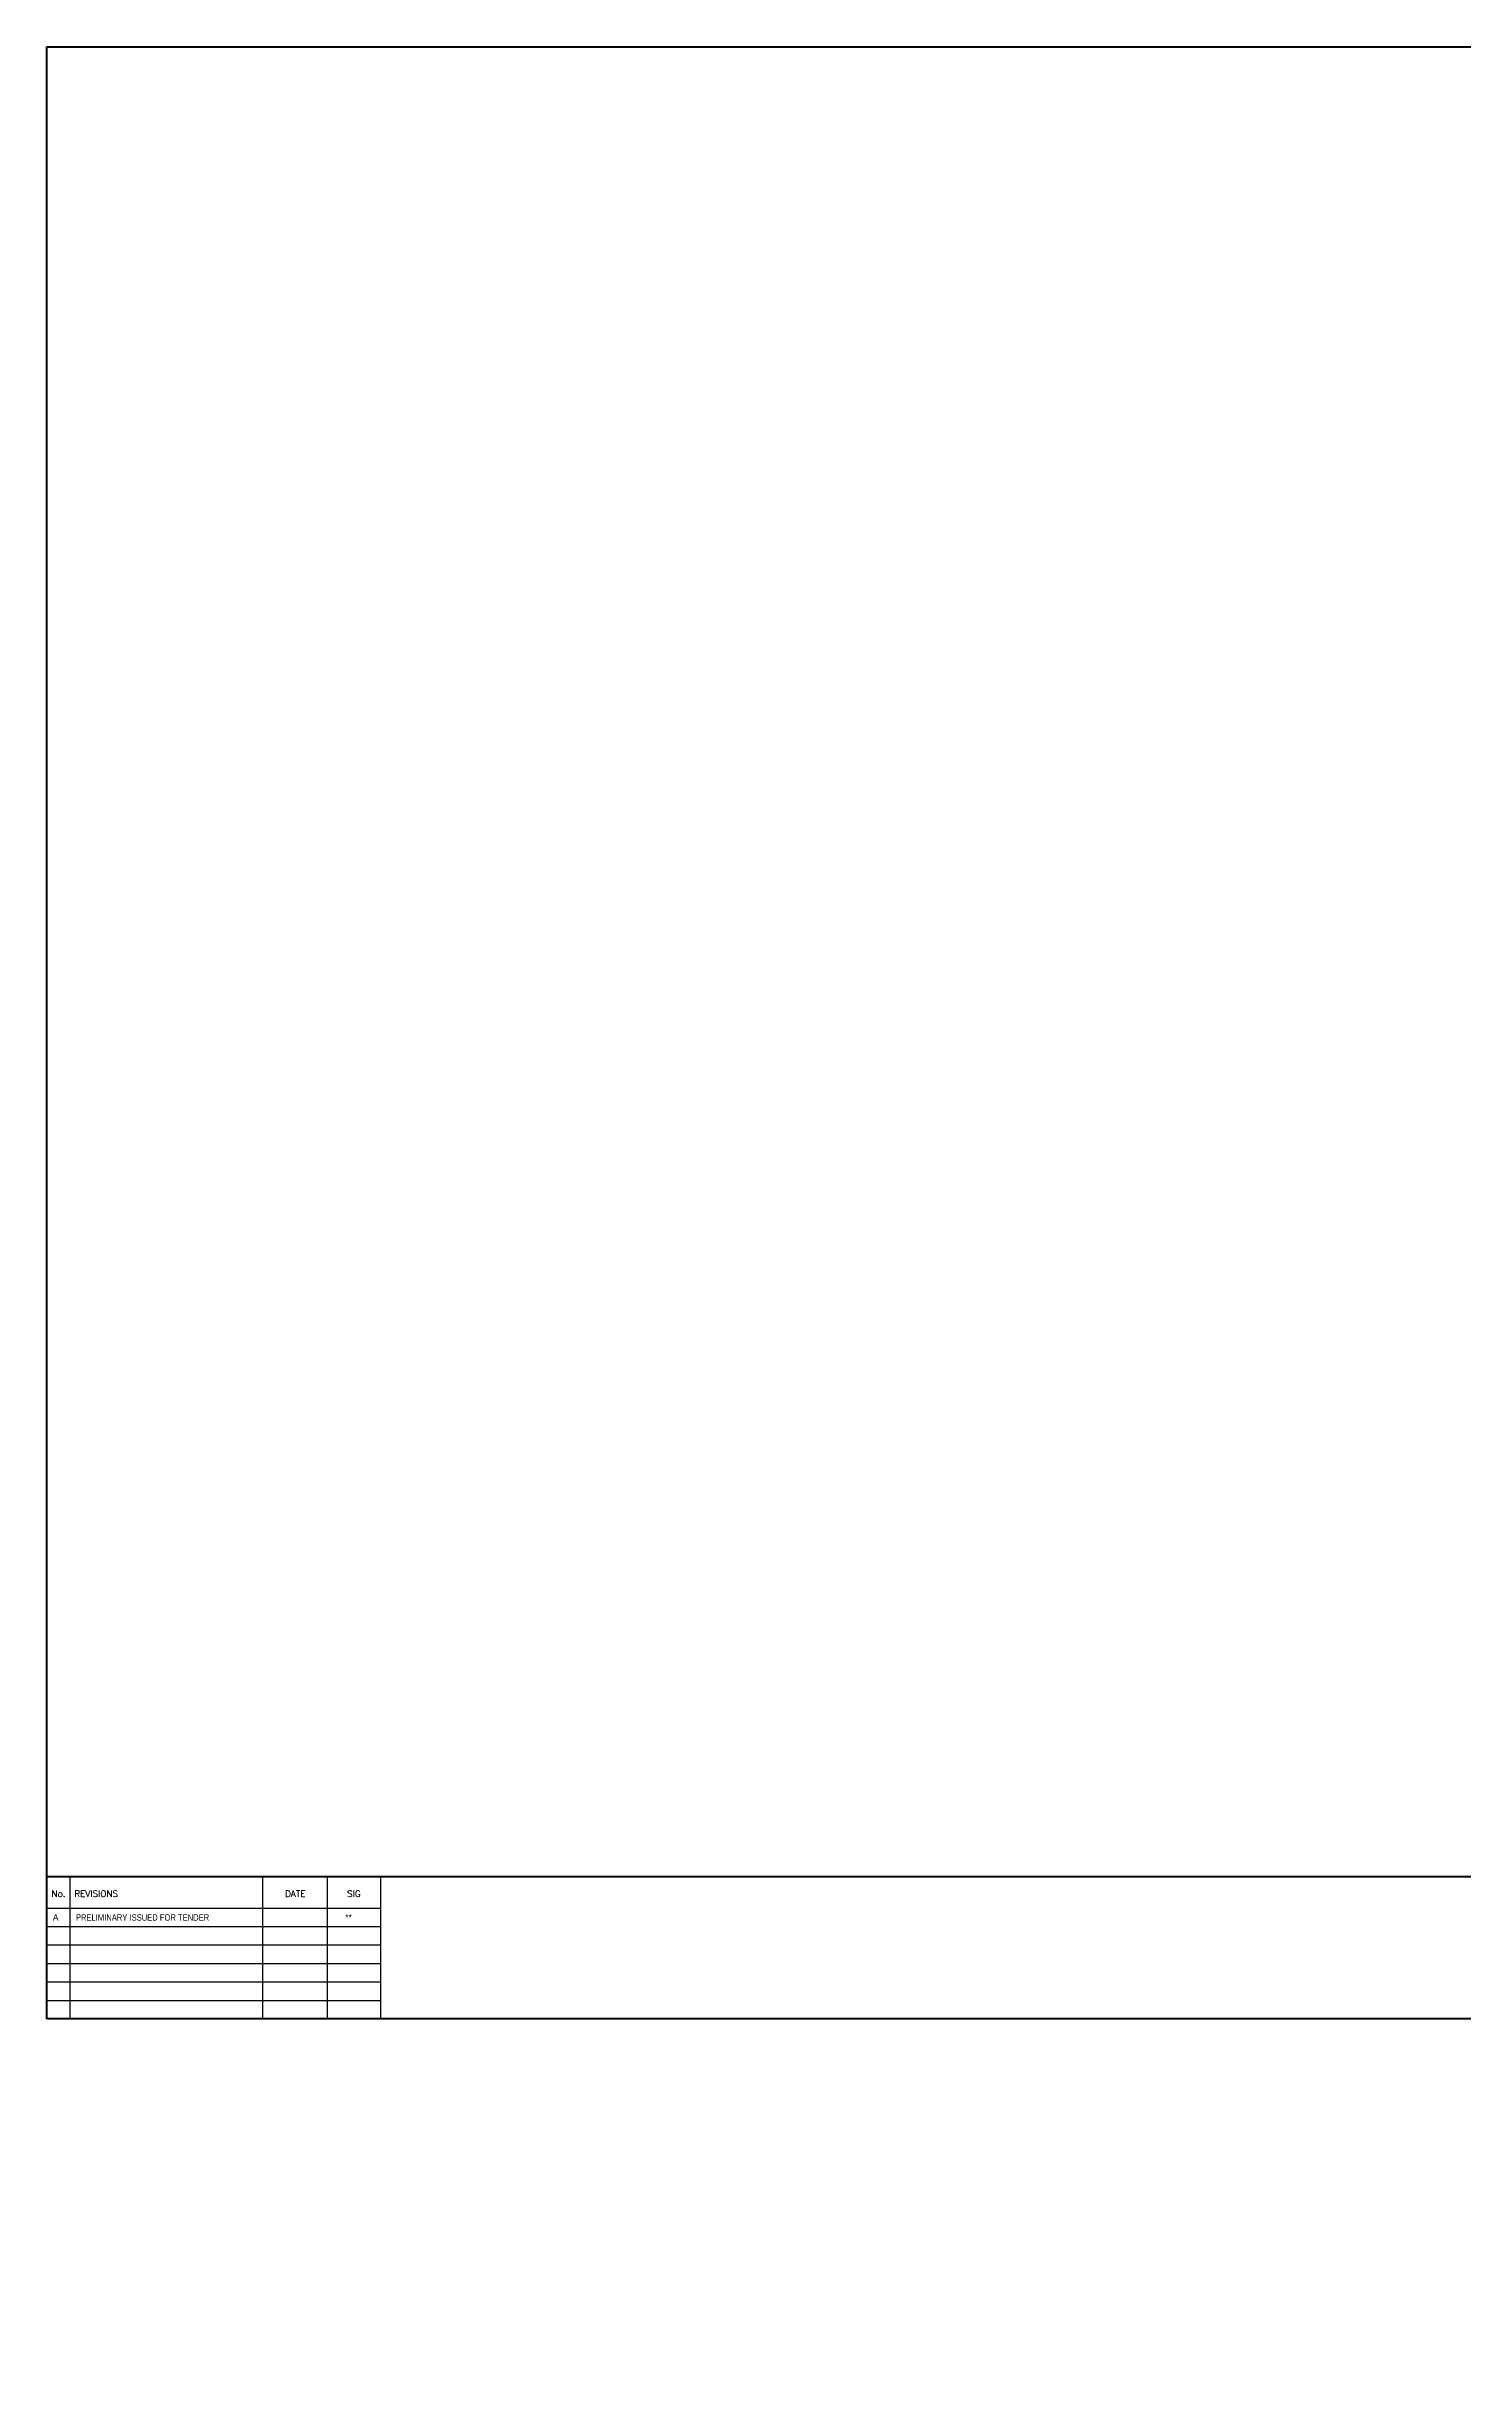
# Paper-space layout '(A0)' of a CAD drawing. Header units: millimetres. Extents: x 7 to 1172, y -160 to 804.
# Drawn here: x 7 to 589, y -160 to 804 of the extents above; entities that cross this region are included whole.
import ezdxf
from ezdxf.enums import TextEntityAlignment as Align

# ---------------------------------------------------------------- set-up
doc = ezdxf.new("R2010")
doc.units = ezdxf.units.MM
doc.layers.add('Drawing Sheet', color=7, linetype='CONTINUOUS')
doc.styles.add('ARCH', font='archd.shx', dxfattribs={"height": 250})
doc.styles.add('ROMANS', font='romans')

# ---------------------------------------------------------------- blocks, each defined once
blk = doc.blocks.new('Revisions')
at = {"layer": 'Drawing Sheet', "color": 5, "style": 'ARCH'}
for tag, p in [('01', (693.39, 209.7)), ('03', (778.76, 209.7)), ('04', (806.45, 209.7))]:
    blk.add_attdef(tag, p, '', height=2.5, dxfattribs=at)
at = {"layer": 'Drawing Sheet', "color": 5, "style": 'ARCH', "width": 0.85}
blk.add_attdef('02', (702.33, 209.7), '', height=2.5, dxfattribs=at)

psp = doc.layouts.new('(A0)')

# ---------------------------------------------------------------- linework, layer by layer
at = {"layer": 'Drawing Sheet', "lineweight": 70}
for p, q in [((6.62, 803.53), (1172.38, 803.53)), ((6.62, -7.86), (6.62, 803.53)), ((6.62, 50.68), (143.83, 50.68)), ((130.57, 50.68), (626.97, 50.68)), ((1172.38, -7.86), (6.62, -7.86))]:
    psp.add_line(p, q, dxfattribs=at)
at = {"layer": 'Drawing Sheet'}
for p, q in [((16.25, -7.86), (16.25, 50.68)), ((95.55, -7.86), (95.55, 50.68)), ((122.16, -7.86), (122.16, 50.68)), ((144.02, -7.86), (144.02, 50.68)), ((6.62, 37.74), (143.83, 37.74)), ((6.62, 30.14), (143.83, 30.14)), ((6.62, 22.54), (143.83, 22.54)), ((6.62, 14.94), (143.83, 14.94)), ((6.62, 7.34), (143.83, 7.34)), ((6.62, -0.26), (143.83, -0.26))]:
    psp.add_line(p, q, dxfattribs=at)

# ---------------------------------------------------------------- block references
ref = psp.add_blockref('Revisions', (-728.92, -190.68), dxfattribs=dict(at, xscale=1.064332500000003, yscale=1.064332500000003, zscale=1.0643325))
ref.add_attrib('01', 'A', (9.08, 32.52), dxfattribs={"color": 5, "height": 2.66, "style": 'ARCH'})
ref.add_attrib('02', 'PRELIMINARY ISSUED FOR TENDER', (18.59, 32.52), dxfattribs={"color": 5, "height": 2.6608, "style": 'ARCH', "width": 0.85})
ref.add_attrib('04', '**', (129.41, 32.52), dxfattribs={"color": 5, "height": 2.661, "style": 'ARCH'})

# ---------------------------------------------------------------- texts
at = {"layer": 'Drawing Sheet', "style": 'ROMANS'}
for s, p in [('No.', (11.44, 43.63)), ('DATE', (108.86, 43.63)), ('SIG', (133, 43.63))]:
    psp.add_text(s, height=2.661, dxfattribs=at).set_placement(p, align=Align.MIDDLE_CENTER)
psp.add_text('REVISIONS', height=2.661, dxfattribs=at).set_placement((17.92, 43.63), align=Align.MIDDLE_LEFT)

doc.saveas('drawing.dxf')
